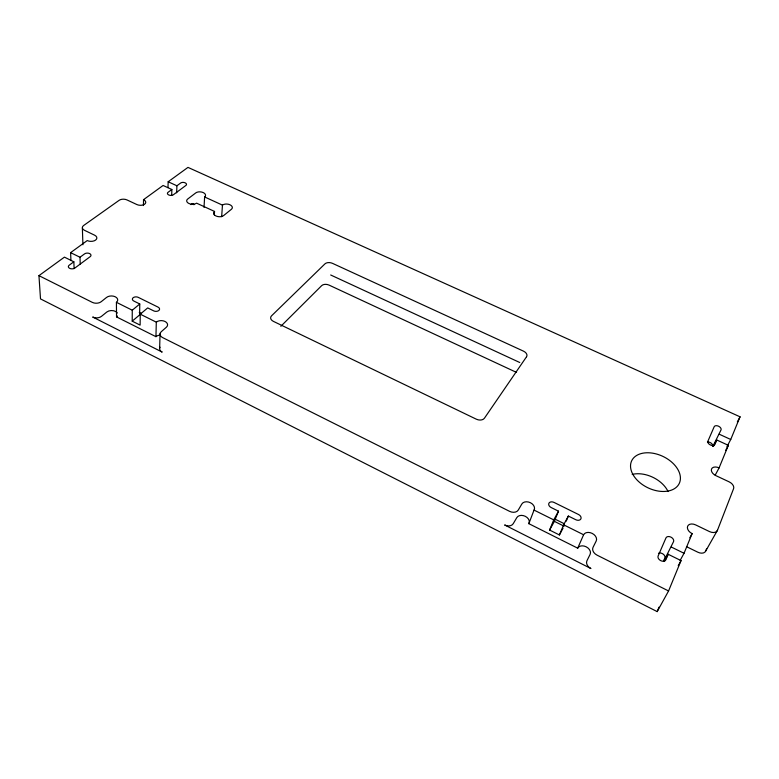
<?xml version="1.0" encoding="UTF-8"?>
<svg xmlns="http://www.w3.org/2000/svg" width="779" height="779" viewBox="0 0 779 779"><rect width="100%" height="100%" fill="white"/><g stroke="black" fill="none" stroke-linecap="round" stroke-linejoin="round"><path stroke-width="1.17" d="M132.216 321.152L132.264 310.208L139.762 303.985L133.842 301.045A3.7 2.347 1.5 0 1 133.121 297.753A3.7 2.347 1.5 0 1 138.302 297.383L158.069 307.13A3.71 2.376 2.1 0 1 158.858 310.47A3.71 2.376 2.1 0 1 153.667 310.86L147.698 307.909L140.249 314.171L140.123 325.116L132.216 321.152L139.645 314.901L139.762 303.985M143.453 205.539L143.531 199.677L163.084 185.47L171.867 189.501L171.672 195.363M159.997 335.136A6.193 4.09 1.8 0 0 155.946 336.674L156.306 322.165L140.249 314.171M159.646 348.242L160.055 333.714M167.991 187.622L168.167 181.77L187.973 167.388L740.05 416.814L730.741 439.483L726.953 446.61M176.658 192.793L176.911 185.782L180.66 183.016A3.223 1.821 4.6 0 1 185.149 182.831A3.223 1.821 4.6 0 1 185.918 185.412L173.347 194.769A3.272 1.86 4.1 0 1 168.77 194.964A3.272 1.86 4.1 0 1 168.04 192.325L171.867 189.501M204.02 207.389L204.624 196.96A5.404 3.087 5.1 0 0 203.261 192.588A5.404 3.087 5.1 0 0 195.763 192.91L187.661 199.064A5.463 3.135 4.8 0 0 188.985 203.523A5.463 3.135 4.8 0 0 196.581 203.163L214.546 211.44A5.482 3.194 5.5 0 0 215.997 215.987A5.482 3.194 5.5 0 0 223.592 215.598L231.451 209.239A5.424 3.135 5.8 0 0 229.961 204.78A5.424 3.135 5.8 0 0 222.463 205.13L204.624 196.96M214.322 214.907L214.546 211.44M221.655 216.698L222.463 205.13M528.834 523.663A6.748 4.956 22.5 0 0 525.319 516.331A6.748 4.956 22.5 0 0 516.798 517.626L513.244 523.673A6.748 4.995 21.8 0 1 504.646 524.978L590.92 568.534A7.021 5.122 27.4 0 1 586.928 560.763L590.102 554.395A6.933 5.044 26.4 0 0 586.168 546.8A6.933 5.044 26.4 0 0 577.706 548.173L528.834 523.663L534.043 510.089A6.836 4.956 22.2 0 0 530.45 502.737A6.836 4.956 22.2 0 0 521.833 504.013L518.269 510.05A6.836 5.005 21.5 0 1 509.563 511.336L162.607 337.58A6.31 4.148 2.2 0 1 161.234 331.737L166.414 327.19A6.261 4.08 2.1 0 0 165.041 321.474A6.261 4.08 2.1 0 0 156.306 322.165M686.503 546.673L697.916 552.243A6.836 4.625 29.6 0 0 705.784 550.899L717.469 530.265L733.594 488.637A6.68 4.265 27.6 0 0 729.105 481.831L715.901 475.648A6.583 4.187 26.9 0 1 711.539 468.987A6.583 4.187 26.9 0 1 719.085 467.887L728.346 445.325L716.748 439.989L713.554 446.114M705.784 550.899L706.66 548.65M549.594 530.051L553.723 519.885L558.514 511.18L551.162 507.538A4.09 2.931 23.2 0 1 548.942 503.176A4.09 2.931 23.2 0 1 554.025 502.416L578.524 514.5A4.138 2.95 24.6 0 1 580.852 518.941A4.138 2.95 24.6 0 1 575.769 519.72L568.358 516.049L563.636 524.812L559.41 534.959L549.594 530.051L554.375 521.346L558.514 511.18M74.122 268.599L73.849 261.783L64.423 257.138L38.95 275.649L40.508 298.902L657.184 611.612L668.567 590.969L681.031 560.607L668.178 554.278L664.36 561.464M680.125 560.442L684.04 553.275L692.112 533.615A6.982 4.684 28.7 0 1 687.623 526.244A6.982 4.684 28.7 0 1 695.676 524.919L709.484 531.58A6.972 4.616 29 0 0 717.469 530.265M657.184 611.612L659.034 607.123M566.236 521.122L568.358 516.049M668.178 554.278L665.841 559.799A4.304 2.999 29.2 0 1 660.796 560.666A4.304 2.999 29.2 0 1 658.128 555.992L665.967 537.919A4.226 2.902 28.5 0 1 670.904 537.111A4.226 2.902 28.5 0 1 673.553 541.629L663.64 561.396M716.748 439.989L714.879 444.381A3.837 2.395 25.7 0 1 710.448 444.984A3.837 2.395 25.7 0 1 707.916 441.177L714.168 426.765A3.778 2.318 25.4 0 1 718.52 426.201A3.778 2.318 25.4 0 1 721.033 429.901L712.843 446.435M663.474 561.269L664.847 558.066A4.168 2.902 29.1 0 0 663.182 554.122A4.168 2.902 29.1 0 0 658.459 553.304M577.706 548.173L583.607 534.754A7.03 5.044 26 0 1 592.176 533.391A7.03 5.044 26 0 1 596.198 541.006L593.014 547.384A7.108 5.122 26.9 0 0 597.094 555.174L668.567 590.969M737.333 421.945L740.05 416.814M725.629 450.418L728.346 445.325M559.41 534.959L563.071 528.143M715.21 475.122L719.085 467.887M689.853 537.763L692.112 533.615M678.236 565.72L681.031 560.607M280.839 326.304L321.649 285.659A5.492 3.457 9.2 0 1 329.089 285.114L516.535 372.42M73.849 261.783L69.195 265.211A3.681 2.23 -0.2 0 0 69.711 268.356A3.681 2.23 -0.2 0 0 74.901 268.025L90.198 256.642A3.613 2.171 0.6 0 0 89.634 253.594A3.613 2.171 0.6 0 0 84.56 253.886L79.994 257.245L80.227 264.052M70.938 260.595L70.607 252.649L87.238 240.565A5.911 3.486 1 0 0 95.554 240.117A5.911 3.486 1 0 0 94.629 235.2L84.522 230.331A5.862 3.418 1.1 0 1 83.645 225.501L119.168 200.3A5.619 3.213 2.6 0 1 127.026 199.95L136.831 204.536A5.58 3.194 3.1 0 0 144.641 204.195A5.58 3.194 3.1 0 0 143.531 199.677M168.167 181.77L176.911 185.782M719.212 434.195L730.741 439.483M330.686 274.987L519.749 362.508M70.607 252.649L79.994 257.245M671.264 547.014L684.04 553.275M139.246 312.428L141.418 313.499M554.921 519.087L564.376 523.78M38.95 275.649L92.331 302.379A6.271 3.944 0 0 0 101.163 301.736L106.577 297.422A6.242 3.934 0.6 0 1 115.321 296.809A6.242 3.934 0.6 0 1 116.422 302.32L132.264 310.208M534.043 510.089L553.723 519.885M563.636 524.812L583.607 534.754M554.375 521.346L564.113 526.195M116.422 302.32L116.529 316.907L155.946 336.674M82.37 227.994L82.915 244.781M707.449 442.034A3.72 2.327 25.7 0 1 711.324 443.27A3.72 2.327 25.7 0 1 712.561 446.201M117.337 316.011A6.164 3.944 0.3 0 1 116.529 316.907M117.356 313.002A6.164 3.944 0.3 0 0 106.801 312.028L101.445 316.371A6.203 3.953 -0.3 0 1 92.711 317.034L162.178 352.098A6.232 4.158 1.9 0 1 160.036 347.191M632.188 474.401A25.843 17.43 25.9 0 1 668.07 491.53M191.001 204.624A4.236 1.938 -65.9 0 1 193.903 204.75M526.555 356.733L484.431 418.206A6.29 4.323 17.2 0 1 476.281 419.17L273.41 321.376A5.989 3.895 7.1 0 1 271.53 315.846L324.96 263.857A5.589 3.428 9.3 0 1 332.516 263.36L523.449 351.134A5.891 3.759 17.5 0 1 526.555 356.733M633.541 475.521A26.34 17.391 25.4 0 0 676.727 486.914A26.34 17.391 25.4 0 0 656.152 453.914A26.34 17.391 25.4 0 0 633.541 475.521"/></g></svg>
